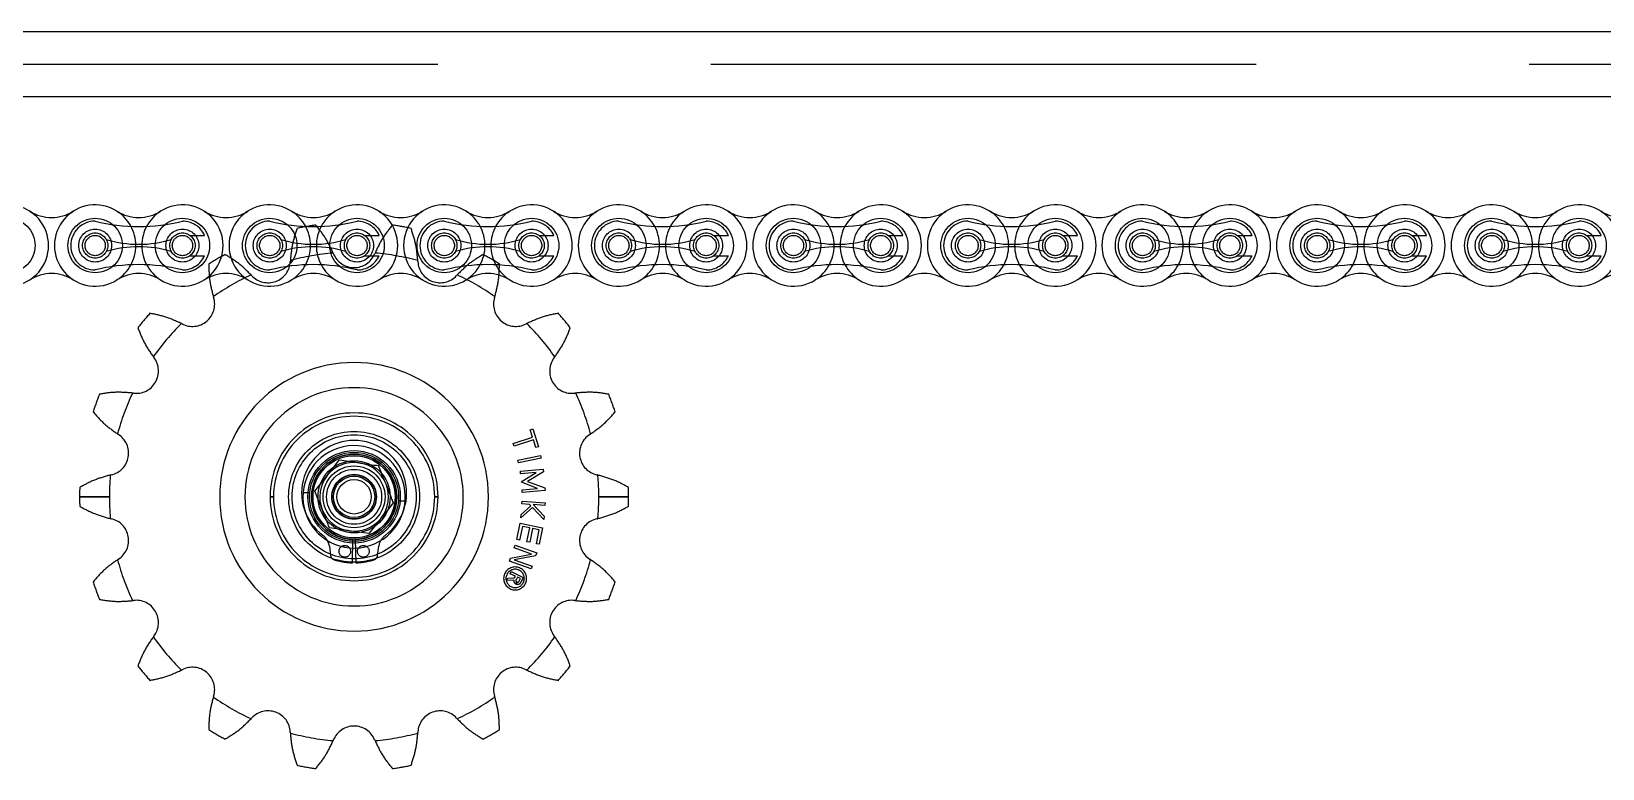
# Model space of a CAD drawing. Header units: metres. Extents: x 0 to 21025, y 0 to 14850.
# Drawn here: x 3496.1 to 3724.7, y 13179.4 to 13286.7 of the extents above; entities that cross this region are included whole.
import ezdxf

# ---------------------------------------------------------------- set-up
doc = ezdxf.new("R2010")
doc.units = ezdxf.units.M
doc.header["$LTSCALE"] = 25
doc.linetypes.add('HIDDEN2', pattern=[4.7625, 3.175, -1.5875])
doc.layers.add('SL4', color=4, linetype='Continuous')
doc.layers.add('ST1', color=7, linetype='HIDDEN2')

msp = doc.modelspace()

# ---------------------------------------------------------------- linework, layer by layer
at = {"layer": 'SL4'}
for p, q in [((2880.564, 13286.681), (4205.539, 13286.681)), ((4205.539, 13277.156), (2880.564, 13277.156)), ((3540.909, 13224.312), (3543.766, 13223.9)), ((3537.337, 13219.776), (3539.123, 13222.044)), ((3548.766, 13218.126), (3546.98, 13215.858)), ((3545.195, 13213.59), (3542.337, 13214.002))]:
    msp.add_line(p, q, dxfattribs=at)
for radius in [6, 3, 2.5]:
    msp.add_circle((3543.052, 13218.951), radius, dxfattribs=at)
for start, end in [(81.78679, 141.78679), (21.78679, 81.78679), (141.78679, 201.78679), (321.78679, 21.78679), (201.78679, 261.78679), (261.78679, 321.78679)]:
    msp.add_arc((3543.052, 13218.951), 5, start, end, dxfattribs=at)
for points, knots in [([(3539.123, 13222.044), (3539.165, 13222.098), (3539.768, 13222.864), (3540.359, 13223.614), (3540.909, 13224.312)], [0, 0, 0, 0, 0.0702006, 1, 1, 1, 1]), ([(3543.766, 13223.9), (3543.834, 13223.89), (3544.798, 13223.751), (3545.744, 13223.614), (3546.623, 13223.488)], [0, 0, 0, 0, 0.0702006, 1, 1, 1, 1]), ([(3547.695, 13220.807), (3547.597, 13221.051), (3547.234, 13221.958), (3546.881, 13222.841), (3546.623, 13223.488)], [0, 0, 0, 0, 0.2686336, 1, 1, 1, 1]), ([(3548.766, 13218.126), (3548.676, 13218.351), (3548.327, 13219.225), (3547.964, 13220.133), (3547.695, 13220.807)], [0, 0, 0, 0, 0.2575513, 1, 1, 1, 1]), ([(3538.409, 13217.095), (3538.311, 13217.339), (3537.949, 13218.246), (3537.596, 13219.13), (3537.337, 13219.776)], [0, 0, 0, 0, 0.2686336, 1, 1, 1, 1]), ([(3539.48, 13214.415), (3539.39, 13214.64), (3539.041, 13215.514), (3538.678, 13216.421), (3538.409, 13217.095)], [0, 0, 0, 0, 0.25755135, 1, 1, 1, 1]), ([(3546.98, 13215.858), (3546.938, 13215.804), (3546.335, 13215.039), (3545.744, 13214.288), (3545.195, 13213.59)], [0, 0, 0, 0, 0.0702006, 1, 1, 1, 1]), ([(3542.337, 13214.002), (3542.27, 13214.012), (3541.305, 13214.152), (3540.359, 13214.288), (3539.48, 13214.415)], [0, 0, 0, 0, 0.0702006, 1, 1, 1, 1])]:
    msp.add_open_spline(points, degree=3, knots=knots, dxfattribs=at)
at = {"layer": 'ST1'}
for p, q in [((2880.564, 13281.919), (4205.539, 13281.919)), ((4205.539, 13277.156), (2880.564, 13277.156)), ((3519.185, 13256.997), (3521.309, 13256.997)), ((3544.585, 13256.997), (3546.709, 13256.997)), ((3569.985, 13256.997), (3572.109, 13256.997)), ((3595.385, 13256.997), (3597.509, 13256.997)), ((3620.785, 13256.997), (3622.909, 13256.997)), ((3646.185, 13256.997), (3648.309, 13256.997)), ((3671.585, 13256.997), (3673.709, 13256.997)), ((3696.985, 13256.997), (3699.109, 13256.997)), ((3722.385, 13256.997), (3724.509, 13256.997)), ((3519.185, 13254.045), (3521.309, 13254.045)), ((3544.585, 13254.045), (3546.709, 13254.045)), ((3569.985, 13254.045), (3572.109, 13254.045)), ((3595.385, 13254.045), (3597.509, 13254.045)), ((3620.785, 13254.045), (3622.909, 13254.045)), ((3646.185, 13254.045), (3648.309, 13254.045)), ((3671.585, 13254.045), (3673.709, 13254.045)), ((3696.985, 13254.045), (3699.109, 13254.045)), ((3722.385, 13254.045), (3724.509, 13254.045)), ((3566.219, 13226.705), (3569.011, 13227.613)), ((3569.135, 13227.231), (3566.344, 13226.324)), ((3568.649, 13228.724), (3569.039, 13228.851)), ((3569.011, 13227.613), (3568.649, 13228.724)), ((3569.039, 13228.851), (3569.886, 13226.249)), ((3569.496, 13226.122), (3569.135, 13227.231)), ((3566.344, 13226.324), (3566.219, 13226.705)), ((3566.897, 13224.268), (3570.169, 13224.967)), ((3570.253, 13224.575), (3566.981, 13223.875)), ((3569.886, 13226.249), (3569.496, 13226.122)), ((3570.169, 13224.967), (3570.253, 13224.575)), ((3566.981, 13223.875), (3566.897, 13224.268)), ((3567.245, 13222.686), (3570.577, 13222.985)), ((3567.281, 13222.287), (3567.245, 13222.686)), ((3569.543, 13222.487), (3567.281, 13222.287)), ((3567.383, 13221.148), (3569.543, 13222.487)), ((3570.613, 13222.583), (3568.269, 13221.205)), ((3570.577, 13222.985), (3570.613, 13222.583)), ((3567.387, 13221.105), (3567.383, 13221.148)), ((3569.75, 13220.17), (3567.387, 13221.105)), ((3567.488, 13219.966), (3569.75, 13220.17)), ((3567.524, 13219.571), (3567.488, 13219.966)), ((3568.269, 13221.205), (3570.821, 13220.265)), ((3570.821, 13220.265), (3570.856, 13219.871)), ((3507.444, 13218.951), (3503.112, 13218.951)), ((3503.112, 13218.951), (3507.444, 13218.951)), ((3503.112, 13218.951), (3507.444, 13218.951)), ((3507.444, 13218.951), (3503.112, 13218.951)), ((3530.837, 13218.951), (3531.325, 13218.951)), ((3531.325, 13218.951), (3530.837, 13218.951)), ((3531.325, 13218.951), (3530.837, 13218.951)), ((3530.837, 13218.951), (3531.325, 13218.951)), ((3536.601, 13219.516), (3535.628, 13219.601)), ((3535.628, 13219.601), (3536.601, 13219.516)), ((3535.628, 13219.601), (3536.601, 13219.516)), ((3536.601, 13219.516), (3535.628, 13219.601)), ((3550.475, 13218.302), (3549.502, 13218.387)), ((3549.502, 13218.387), (3550.475, 13218.302)), ((3549.502, 13218.387), (3550.475, 13218.302)), ((3550.475, 13218.302), (3549.502, 13218.387)), ((3554.778, 13218.951), (3555.267, 13218.951)), ((3555.267, 13218.951), (3554.778, 13218.951)), ((3555.267, 13218.951), (3554.778, 13218.951)), ((3554.778, 13218.951), (3555.267, 13218.951)), ((3567.357, 13216.382), (3568.758, 13217.651)), ((3567.475, 13217.936), (3567.505, 13218.336)), ((3568.568, 13217.854), (3567.475, 13217.936)), ((3567.505, 13218.336), (3570.841, 13218.085)), ((3570.856, 13219.871), (3567.524, 13219.571)), ((3568.758, 13217.651), (3568.568, 13217.854)), ((3569.111, 13217.813), (3570.693, 13216.131)), ((3570.811, 13217.685), (3569.111, 13217.813)), ((3570.841, 13218.085), (3570.811, 13217.685)), ((3582.992, 13218.951), (3578.659, 13218.951)), ((3578.659, 13218.951), (3582.992, 13218.951)), ((3578.659, 13218.951), (3582.992, 13218.951)), ((3582.992, 13218.951), (3578.659, 13218.951)), ((3568.993, 13217.402), (3567.32, 13215.885)), ((3567.32, 13215.885), (3567.357, 13216.382)), ((3570.656, 13215.634), (3568.993, 13217.402)), ((3570.693, 13216.131), (3570.656, 13215.634)), ((3566.708, 13212.729), (3567.213, 13215.134)), ((3567.532, 13214.656), (3567.109, 13212.644)), ((3567.213, 13215.134), (3570.487, 13214.447)), ((3568.63, 13214.426), (3567.532, 13214.656)), ((3568.208, 13212.414), (3568.63, 13214.426)), ((3569.032, 13214.342), (3568.609, 13212.33)), ((3570.003, 13214.138), (3569.032, 13214.342)), ((3569.58, 13212.126), (3570.003, 13214.138)), ((3570.487, 13214.447), (3569.982, 13212.041)), ((3539.455, 13211.749), (3539.631, 13210.418)), ((3542.802, 13209.354), (3542.89, 13212.753)), ((3543.213, 13212.753), (3543.302, 13209.354)), ((3546.473, 13210.418), (3546.648, 13211.749)), ((3566.343, 13211.532), (3566.477, 13211.91)), ((3568.885, 13210.625), (3566.343, 13211.532)), ((3566.477, 13211.91), (3569.628, 13210.786)), ((3567.109, 13212.644), (3566.708, 13212.729)), ((3568.609, 13212.33), (3568.208, 13212.414)), ((3569.628, 13210.786), (3569.47, 13210.341)), ((3569.982, 13212.041), (3569.58, 13212.126)), ((3565.652, 13209.595), (3565.805, 13210.023)), ((3568.804, 13208.473), (3565.652, 13209.595)), ((3565.805, 13210.023), (3568.885, 13210.625)), ((3569.47, 13210.341), (3566.33, 13209.779)), ((3566.33, 13209.779), (3568.939, 13208.851)), ((3568.939, 13208.851), (3568.804, 13208.473)), ((3565.25, 13206.778), (3565.421, 13207.138)), ((3566.279, 13206.802), (3565.25, 13206.778)), ((3565.421, 13207.138), (3566.401, 13207.161)), ((3565.756, 13207.765), (3565.897, 13208.062)), ((3566.517, 13207.405), (3565.756, 13207.765)), ((3565.897, 13208.062), (3567.665, 13207.225)), ((3566.401, 13207.161), (3566.517, 13207.405)), ((3566.728, 13206.556), (3566.594, 13206.274)), ((3566.602, 13206.27), (3566.735, 13206.553)), ((3566.804, 13207.282), (3566.615, 13206.881)), ((3567.248, 13207.072), (3566.804, 13207.282)), ((3567.061, 13206.676), (3567.248, 13207.072)), ((3567.665, 13207.225), (3567.354, 13206.568))]:
    msp.add_line(p, q, dxfattribs=at)
for centre, radius in [((3492.678, 13255.521), 3.96), ((3505.378, 13255.521), 3.96), ((3518.078, 13255.521), 3.96), ((3530.778, 13255.521), 3.96), ((3543.478, 13255.521), 3.96), ((3556.178, 13255.521), 3.96), ((3568.878, 13255.521), 3.96), ((3581.578, 13255.521), 3.96), ((3594.278, 13255.521), 3.96), ((3606.978, 13255.521), 3.96), ((3619.678, 13255.521), 3.96), ((3632.378, 13255.521), 3.96), ((3645.078, 13255.521), 3.96), ((3657.778, 13255.521), 3.96), ((3670.478, 13255.521), 3.96), ((3683.178, 13255.521), 3.96), ((3695.878, 13255.521), 3.96), ((3708.578, 13255.521), 3.96), ((3721.278, 13255.521), 3.96), ((3505.378, 13255.521), 2.398), ((3505.378, 13255.521), 1.845), ((3505.378, 13255.521), 1.476), ((3518.078, 13255.521), 2.399), ((3518.078, 13255.521), 1.845), ((3518.078, 13255.521), 1.476), ((3530.778, 13255.521), 2.398), ((3530.778, 13255.521), 1.845), ((3530.778, 13255.521), 1.476), ((3543.478, 13255.521), 2.399), ((3543.478, 13255.521), 1.845), ((3543.478, 13255.521), 1.476), ((3556.178, 13255.521), 2.398), ((3556.178, 13255.521), 1.845), ((3556.178, 13255.521), 1.476), ((3568.878, 13255.521), 2.398), ((3568.878, 13255.521), 1.845), ((3568.878, 13255.521), 1.476), ((3581.578, 13255.521), 2.398), ((3581.578, 13255.521), 1.845), ((3581.578, 13255.521), 1.476), ((3594.278, 13255.521), 2.398), ((3594.278, 13255.521), 1.845), ((3594.278, 13255.521), 1.476), ((3606.978, 13255.521), 2.399), ((3606.978, 13255.521), 1.845), ((3606.978, 13255.521), 1.476), ((3619.678, 13255.521), 2.398), ((3619.678, 13255.521), 1.845), ((3619.678, 13255.521), 1.476), ((3632.378, 13255.521), 2.399), ((3632.378, 13255.521), 1.845), ((3632.378, 13255.521), 1.476), ((3645.078, 13255.521), 2.398), ((3645.078, 13255.521), 1.845), ((3645.078, 13255.521), 1.476), ((3657.778, 13255.521), 2.398), ((3657.778, 13255.521), 1.845), ((3657.778, 13255.521), 1.476), ((3670.478, 13255.521), 2.398), ((3670.478, 13255.521), 1.845), ((3670.478, 13255.521), 1.476), ((3683.178, 13255.521), 2.399), ((3683.178, 13255.521), 1.845), ((3683.178, 13255.521), 1.476), ((3695.878, 13255.521), 2.398), ((3695.878, 13255.521), 1.845), ((3695.878, 13255.521), 1.476), ((3708.578, 13255.521), 2.399), ((3708.578, 13255.521), 1.845), ((3708.578, 13255.521), 1.476), ((3721.278, 13255.521), 2.398), ((3721.278, 13255.521), 1.845), ((3721.278, 13255.521), 1.476), ((3543.052, 13218.951), 9.525), ((3543.052, 13218.951), 9.025), ((3543.052, 13218.951), 6.725), ((3543.052, 13218.951), 6.725), ((3543.052, 13218.951), 6.475), ((3543.052, 13218.951), 6.2), ((3543.052, 13218.951), 5.975), ((3543.052, 13218.951), 5.25), ((3543.052, 13218.951), 5.25), ((3543.052, 13218.951), 4.5), ((3543.052, 13218.951), 4), ((3543.052, 13218.951), 3.25), ((3543.052, 13218.951), 3.25), ((3543.052, 13218.951), 3.2), ((3541.702, 13211.015), 0.85), ((3544.402, 13211.015), 0.85)]:
    msp.add_circle(centre, radius, dxfattribs=at)
for centre, radius, start, end in [((3492.678, 13255.521), 5.92, 237.56669, 122.43331), ((3505.378, 13255.521), 5.92, 57.56669, 302.43331), ((3518.078, 13255.521), 5.92, 237.56669, 122.43331), ((3530.778, 13255.521), 5.92, 57.56669, 302.43331), ((3543.478, 13255.521), 5.92, 237.56669, 122.43331), ((3556.178, 13255.521), 5.92, 57.56669, 302.43331), ((3568.878, 13255.521), 5.92, 237.56669, 122.43331), ((3581.578, 13255.521), 5.92, 57.56669, 302.43331), ((3594.278, 13255.521), 5.92, 237.56669, 122.43331), ((3606.978, 13255.521), 5.92, 57.56669, 302.43331), ((3619.678, 13255.521), 5.92, 237.56669, 122.43331), ((3632.378, 13255.521), 5.92, 57.56669, 302.43331), ((3645.078, 13255.521), 5.92, 237.56669, 122.43331), ((3657.778, 13255.521), 5.92, 57.56669, 302.43331), ((3670.478, 13255.521), 5.92, 237.56669, 122.43331), ((3683.178, 13255.521), 5.92, 57.56669, 302.43331), ((3695.878, 13255.521), 5.92, 237.56669, 122.43331), ((3708.578, 13255.521), 5.92, 57.56669, 302.43331), ((3721.278, 13255.521), 5.92, 237.56669, 122.43331), ((3499.028, 13265.514), 5.92, 237.56669, 302.43331), ((3505.378, 13255.521), 3.552, 90, 270), ((3511.728, 13284.618), 26.322, 256.04015, 283.95985), ((3511.728, 13265.514), 5.92, 237.56669, 302.43331), ((3505.378, 13255.521), 5.92, 302.43324, 57.56676), ((3518.078, 13255.521), 5.92, 122.43324, 237.56676), ((3518.078, 13255.521), 3.552, 24.55336, 90), ((3524.428, 13265.514), 5.92, 237.56669, 302.43331), ((3530.778, 13255.521), 3.552, 90, 270), ((3537.128, 13284.618), 26.322, 256.04015, 283.95985), ((3537.128, 13265.514), 5.92, 237.56669, 302.43331), ((3530.778, 13255.521), 5.92, 302.43324, 57.56676), ((3543.478, 13255.521), 5.92, 122.43324, 237.56676), ((3543.478, 13255.521), 3.552, 24.55336, 90), ((3549.828, 13265.514), 5.92, 237.56669, 302.43331), ((3556.178, 13255.521), 3.552, 90, 270), ((3562.528, 13284.618), 26.322, 256.04015, 283.95985), ((3562.528, 13265.514), 5.92, 237.56669, 302.43331), ((3556.178, 13255.521), 5.92, 302.43324, 57.56676), ((3568.878, 13255.521), 5.92, 122.43324, 237.56676), ((3568.878, 13255.521), 3.552, 24.55336, 90), ((3575.228, 13265.514), 5.92, 237.56669, 302.43331), ((3581.578, 13255.521), 3.552, 90, 270), ((3587.928, 13284.618), 26.322, 256.04015, 283.95985), ((3587.928, 13265.514), 5.92, 237.56669, 302.43331), ((3581.578, 13255.521), 5.92, 302.43324, 57.56676), ((3594.278, 13255.521), 5.92, 122.43324, 237.56676), ((3594.278, 13255.521), 3.552, 24.55336, 90), ((3600.628, 13265.514), 5.92, 237.56669, 302.43331), ((3606.978, 13255.521), 3.552, 90, 270), ((3613.328, 13284.618), 26.322, 256.04015, 283.95985), ((3613.328, 13265.514), 5.92, 237.56669, 302.43331), ((3606.978, 13255.521), 5.92, 302.43324, 57.56676), ((3619.678, 13255.521), 5.92, 122.43324, 237.56676), ((3619.678, 13255.521), 3.552, 24.55336, 90), ((3626.028, 13265.514), 5.92, 237.56669, 302.43331), ((3632.378, 13255.521), 3.552, 90, 270), ((3638.728, 13284.618), 26.322, 256.04015, 283.95985), ((3638.728, 13265.514), 5.92, 237.56669, 302.43331), ((3632.378, 13255.521), 5.92, 302.43324, 57.56676), ((3645.078, 13255.521), 5.92, 122.43324, 237.56676), ((3645.078, 13255.521), 3.552, 24.55336, 90), ((3651.428, 13265.514), 5.92, 237.56669, 302.43331), ((3657.778, 13255.521), 3.552, 90, 270), ((3664.128, 13284.618), 26.322, 256.04015, 283.95985), ((3664.128, 13265.514), 5.92, 237.56669, 302.43331), ((3657.778, 13255.521), 5.92, 302.43324, 57.56676), ((3670.478, 13255.521), 5.92, 122.43324, 237.56676), ((3670.478, 13255.521), 3.552, 24.55336, 90), ((3676.828, 13265.514), 5.92, 237.56669, 302.43331), ((3683.178, 13255.521), 3.552, 90, 270), ((3689.528, 13284.618), 26.322, 256.04015, 283.95985), ((3689.528, 13265.514), 5.92, 237.56669, 302.43331), ((3683.178, 13255.521), 5.92, 302.43324, 57.56676), ((3695.878, 13255.521), 5.92, 122.43324, 237.56676), ((3695.878, 13255.521), 3.552, 24.55336, 90), ((3702.228, 13265.514), 5.92, 237.56669, 302.43331), ((3708.578, 13255.521), 3.552, 90, 270), ((3714.928, 13284.618), 26.322, 256.04015, 283.95985), ((3714.928, 13265.514), 5.92, 237.56669, 302.43331), ((3708.578, 13255.521), 5.92, 302.43324, 57.56676), ((3721.278, 13255.521), 5.92, 122.43324, 237.56676), ((3721.278, 13255.521), 3.552, 24.55336, 90), ((3727.628, 13265.514), 5.92, 237.56669, 302.43331), ((3543.052, 13218.951), 39.94, 98.03204, 101.96796), ((3543.052, 13218.951), 39.94, 78.03204, 81.96796), ((3511.728, 13271.874), 16.175, 252.993, 287.007), ((3511.728, 13239.169), 16.175, 72.993, 107.007), ((3537.128, 13271.874), 16.175, 252.993, 287.007), ((3537.128, 13239.169), 16.175, 72.993, 107.007), ((3543.052, 13218.951), 35.607, 94.90066, 105.09934), ((3543.052, 13218.951), 35.607, 94.90066, 105.09934), ((3543.052, 13218.951), 35.607, 94.90066, 105.09934), ((3543.052, 13218.951), 35.607, 94.90066, 105.09934), ((3525.841, 13248.42), 15.39, 22.5, 22.98231), ((3543.052, 13255.548), 3.238, 202.5, 337.5), ((3560.262, 13248.42), 15.39, 157.01769, 157.5), ((3543.052, 13218.951), 35.607, 74.90066, 85.09934), ((3543.052, 13218.951), 35.607, 74.90066, 85.09934), ((3543.052, 13218.951), 35.607, 74.90066, 85.09934), ((3543.052, 13218.951), 35.607, 74.90066, 85.09934), ((3562.528, 13271.874), 16.175, 252.993, 287.007), ((3562.528, 13239.169), 16.175, 72.993, 107.007), ((3587.928, 13271.874), 16.175, 252.993, 287.007), ((3587.928, 13239.169), 16.175, 72.993, 107.007), ((3613.328, 13271.874), 16.175, 252.993, 287.007), ((3613.328, 13239.169), 16.175, 72.993, 107.007), ((3638.728, 13271.874), 16.175, 252.993, 287.007), ((3638.728, 13239.169), 16.175, 72.993, 107.007), ((3664.128, 13271.874), 16.175, 252.993, 287.007), ((3664.128, 13239.169), 16.175, 72.993, 107.007), ((3689.528, 13271.874), 16.175, 252.993, 287.007), ((3689.528, 13239.169), 16.175, 72.993, 107.007), ((3714.928, 13271.874), 16.175, 252.993, 287.007), ((3714.928, 13239.169), 16.175, 72.993, 107.007), ((3511.728, 13226.424), 26.322, 76.04015, 103.95985), ((3518.078, 13255.521), 3.552, 270, 335.44664), ((3543.052, 13218.951), 39.94, 118.03204, 121.96796), ((3530.535, 13253.341), 3.238, 222.5, 357.5), ((3537.128, 13226.424), 26.322, 76.04015, 103.95985), ((3549.145, 13252.529), 15.39, 177.01769, 177.5), ((3543.478, 13255.521), 3.552, 270, 335.44664), ((3536.958, 13252.529), 15.39, 2.5, 2.98231), ((3555.569, 13253.341), 3.238, 182.5, 317.5), ((3562.528, 13226.424), 26.322, 76.04015, 103.95985), ((3543.052, 13218.951), 39.94, 58.03204, 61.96796), ((3568.878, 13255.521), 3.552, 270, 335.44664), ((3587.928, 13226.424), 26.322, 76.04015, 103.95985), ((3594.278, 13255.521), 3.552, 270, 335.44664), ((3613.328, 13226.424), 26.322, 76.04015, 103.95985), ((3619.678, 13255.521), 3.552, 270, 335.44664), ((3638.728, 13226.424), 26.322, 76.04015, 103.95985), ((3645.078, 13255.521), 3.552, 270, 335.44664), ((3664.128, 13226.424), 26.322, 76.04015, 103.95985), ((3670.478, 13255.521), 3.552, 270, 335.44664), ((3689.528, 13226.424), 26.322, 76.04015, 103.95985), ((3695.878, 13255.521), 3.552, 270, 335.44664), ((3714.928, 13226.424), 26.322, 76.04015, 103.95985), ((3721.278, 13255.521), 3.552, 270, 335.44664), ((3499.028, 13245.528), 5.92, 57.56669, 122.43331), ((3511.728, 13245.528), 5.92, 57.56669, 122.43331), ((3524.428, 13245.528), 5.92, 57.56669, 122.43331), ((3543.052, 13218.951), 35.607, 114.90066, 125.09934), ((3543.052, 13218.951), 35.607, 114.90066, 125.09934), ((3543.052, 13218.951), 35.607, 114.90066, 125.09934), ((3543.052, 13218.951), 35.607, 114.90066, 125.09934), ((3516.8, 13240.756), 15.39, 42.5, 42.98231), ((3537.128, 13245.528), 5.92, 57.56669, 122.43331), ((3549.828, 13245.528), 5.92, 57.56669, 122.43331), ((3569.303, 13240.756), 15.39, 137.01769, 137.5), ((3543.052, 13218.951), 35.607, 54.90066, 65.09934), ((3543.052, 13218.951), 35.607, 54.90066, 65.09934), ((3543.052, 13218.951), 35.607, 54.90066, 65.09934), ((3543.052, 13218.951), 35.607, 54.90066, 65.09934), ((3562.528, 13245.528), 5.92, 57.56669, 122.43331), ((3575.228, 13245.528), 5.92, 57.56669, 122.43331), ((3587.928, 13245.528), 5.92, 57.56669, 122.43331), ((3600.628, 13245.528), 5.92, 57.56669, 122.43331), ((3613.328, 13245.528), 5.92, 57.56669, 122.43331), ((3626.028, 13245.528), 5.92, 57.56669, 122.43331), ((3638.728, 13245.528), 5.92, 57.56669, 122.43331), ((3651.428, 13245.528), 5.92, 57.56669, 122.43331), ((3664.128, 13245.528), 5.92, 57.56669, 122.43331), ((3676.828, 13245.528), 5.92, 57.56669, 122.43331), ((3689.528, 13245.528), 5.92, 57.56669, 122.43331), ((3702.228, 13245.528), 5.92, 57.56669, 122.43331), ((3714.928, 13245.528), 5.92, 57.56669, 122.43331), ((3727.628, 13245.528), 5.92, 57.56669, 122.43331), ((3519.528, 13246.986), 3.238, 242.5, 17.5), ((3537.294, 13252.588), 15.39, 197.01769, 197.5), ((3566.576, 13246.986), 3.238, 162.5, 297.5), ((3548.81, 13252.588), 15.39, 342.5, 342.98231), ((3543.052, 13218.951), 39.94, 138.03204, 141.96796), ((3543.052, 13218.951), 39.94, 38.03204, 41.96796), ((3543.052, 13218.951), 35.607, 134.90066, 145.09934), ((3543.052, 13218.951), 35.607, 134.90066, 145.09934), ((3543.052, 13218.951), 35.607, 134.90066, 145.09934), ((3543.052, 13218.951), 35.607, 134.90066, 145.09934), ((3510.926, 13230.463), 15.39, 62.5, 62.98231), ((3575.177, 13230.463), 15.39, 117.01769, 117.5), ((3543.052, 13218.951), 35.607, 34.90066, 45.09934), ((3543.052, 13218.951), 35.607, 34.90066, 45.09934), ((3543.052, 13218.951), 35.607, 34.90066, 45.09934), ((3543.052, 13218.951), 35.607, 34.90066, 45.09934), ((3511.358, 13237.25), 3.238, 262.5, 37.5), ((3526.137, 13248.59), 15.39, 217.01769, 217.5), ((3543.052, 13218.951), 19.544, 0, 180), ((3574.746, 13237.25), 3.238, 142.5, 277.5), ((3559.967, 13248.59), 15.39, 322.5, 322.98231), ((3543.052, 13218.951), 39.94, 158.03204, 161.96796), ((3543.052, 13218.951), 35.607, 154.90066, 165.09934), ((3543.052, 13218.951), 35.607, 154.90066, 165.09934), ((3543.052, 13218.951), 35.607, 154.90066, 165.09934), ((3543.052, 13218.951), 35.607, 154.90066, 165.09934), ((3508.926, 13218.781), 15.39, 82.5, 82.98231), ((3543.052, 13218.951), 15.88, 0, 180), ((3577.177, 13218.781), 15.39, 97.01769, 97.5), ((3543.052, 13218.951), 35.607, 14.90066, 25.09934), ((3543.052, 13218.951), 35.607, 14.90066, 25.09934), ((3543.052, 13218.951), 35.607, 14.90066, 25.09934), ((3543.052, 13218.951), 35.607, 14.90066, 25.09934), ((3543.052, 13218.951), 39.94, 18.03204, 21.96796), ((3543.052, 13218.951), 12.215, 0, 180), ((3543.052, 13218.951), 11.726, 0, 180), ((3543.052, 13218.951), 11.726, 0, 180), ((3543.052, 13218.951), 11.726, 0, 180), ((3543.052, 13218.951), 11.726, 0, 180), ((3507.011, 13225.306), 3.238, 282.5, 57.5), ((3517.02, 13241.017), 15.39, 237.01769, 237.5), ((3543.052, 13219.508), 7.643, 306.50645, 233.49355), ((3579.093, 13225.306), 3.238, 122.5, 257.5), ((3569.084, 13241.017), 15.39, 302.5, 302.98231), ((3543.052, 13218.951), 7.452, 355, 175), ((3543.052, 13218.951), 7.452, 355, 175), ((3543.052, 13218.951), 7.452, 355, 175), ((3543.052, 13218.951), 7.452, 355, 175), ((3543.052, 13218.951), 6.2, 271.49225, 268.50775), ((3543.052, 13218.951), 39.94, 178.03204, 180), ((3543.052, 13218.951), 35.607, 174.90066, 180), ((3543.052, 13218.951), 35.607, 174.90066, 180), ((3543.052, 13218.951), 35.607, 174.90066, 180), ((3543.052, 13218.951), 35.607, 174.90066, 180), ((3511.042, 13207.119), 15.39, 102.5, 102.98231), ((3575.061, 13207.119), 15.39, 77.01769, 77.5), ((3543.052, 13218.951), 35.607, 0, 5.09934), ((3543.052, 13218.951), 35.607, 0, 5.09934), ((3543.052, 13218.951), 35.607, 0, 5.09934), ((3543.052, 13218.951), 35.607, 0, 5.09934), ((3543.052, 13218.951), 39.94, 0, 1.96796), ((3543.052, 13218.951), 39.94, 180, 181.96796), ((3543.052, 13218.951), 35.607, 180, 185.09934), ((3543.052, 13218.951), 35.607, 180, 185.09934), ((3543.052, 13218.951), 35.607, 180, 185.09934), ((3543.052, 13218.951), 35.607, 180, 185.09934), ((3543.052, 13218.951), 19.544, 180, 0), ((3543.052, 13218.951), 15.88, 180, 0), ((3543.052, 13218.951), 12.215, 180, 0), ((3543.052, 13218.951), 11.726, 180, 0), ((3543.052, 13218.951), 11.726, 180, 0), ((3543.052, 13218.951), 11.726, 180, 0), ((3543.052, 13218.951), 11.726, 180, 0), ((3543.052, 13218.951), 7.452, 175, 355), ((3543.052, 13218.951), 7.452, 175, 355), ((3543.052, 13218.951), 7.452, 175, 355), ((3543.052, 13218.951), 7.452, 175, 355), ((3543.052, 13218.951), 35.607, 354.90066, 0), ((3543.052, 13218.951), 35.607, 354.90066, 0), ((3543.052, 13218.951), 35.607, 354.90066, 0), ((3543.052, 13218.951), 35.607, 354.90066, 0), ((3543.052, 13218.951), 39.94, 358.03204, 0), ((3511.042, 13230.783), 15.39, 257.01769, 257.5), ((3507.011, 13212.596), 3.238, 302.5, 77.5), ((3579.093, 13212.596), 3.238, 102.5, 237.5), ((3575.061, 13230.783), 15.39, 282.5, 282.98231), ((3537.078, 13211.436), 2.398, 7.5, 53.49355), ((3549.026, 13211.436), 2.398, 126.50645, 172.5), ((3517.02, 13196.885), 15.39, 122.5, 122.98231), ((3543.052, 13218.951), 35.607, 194.90066, 205.09934), ((3543.052, 13218.951), 35.607, 194.90066, 205.09934), ((3543.052, 13218.951), 35.607, 194.90066, 205.09934), ((3543.052, 13218.951), 35.607, 194.90066, 205.09934), ((3540.374, 13210.516), 0.75, 187.5, 252.39018), ((3543.052, 13218.951), 9.6, 252.39018, 268.50775), ((3543.052, 13218.951), 9.6, 271.49225, 287.60982), ((3545.729, 13210.516), 0.75, 287.60982, 352.5), ((3566.486, 13207.071), 1.673, 90, 270), ((3566.486, 13207.071), 1.673, 270, 90), ((3543.052, 13218.951), 35.607, 334.90066, 345.09934), ((3543.052, 13218.951), 35.607, 334.90066, 345.09934), ((3543.052, 13218.951), 35.607, 334.90066, 345.09934), ((3543.052, 13218.951), 35.607, 334.90066, 345.09934), ((3569.084, 13196.885), 15.39, 57.01769, 57.5), ((3543.052, 13218.951), 39.94, 198.03204, 201.96796), ((3566.486, 13207.071), 1.339, 90, 270), ((3566.836, 13206.776), 0.558, 177.38053, 244.22985), ((3566.486, 13207.071), 1.339, 270, 90), ((3566.837, 13206.776), 0.245, 154.69547, 243.64226), ((3566.836, 13206.776), 0.558, 245.12571, 338.07454), ((3566.836, 13206.776), 0.245, 245.69677, 336.02659), ((3543.052, 13218.951), 39.94, 338.03204, 341.96796), ((3508.926, 13219.122), 15.39, 277.01769, 277.5), ((3511.358, 13200.653), 3.238, 322.5, 97.5), ((3574.746, 13200.653), 3.238, 82.5, 217.5), ((3577.177, 13219.122), 15.39, 262.5, 262.98231), ((3526.137, 13189.312), 15.39, 142.5, 142.98231), ((3543.052, 13218.951), 35.607, 214.90066, 225.09934), ((3543.052, 13218.951), 35.607, 214.90066, 225.09934), ((3543.052, 13218.951), 35.607, 214.90066, 225.09934), ((3543.052, 13218.951), 35.607, 214.90066, 225.09934), ((3543.052, 13218.951), 35.607, 314.90066, 325.09934), ((3543.052, 13218.951), 35.607, 314.90066, 325.09934), ((3543.052, 13218.951), 35.607, 314.90066, 325.09934), ((3543.052, 13218.951), 35.607, 314.90066, 325.09934), ((3559.967, 13189.312), 15.39, 37.01769, 37.5), ((3543.052, 13218.951), 39.94, 218.03204, 221.96796), ((3510.926, 13207.44), 15.39, 297.01769, 297.5), ((3519.528, 13190.916), 3.238, 342.5, 117.5), ((3566.576, 13190.916), 3.238, 62.5, 197.5), ((3575.177, 13207.44), 15.39, 242.5, 242.98231), ((3543.052, 13218.951), 39.94, 318.03204, 321.96796), ((3537.294, 13185.315), 15.39, 162.5, 162.98231), ((3543.052, 13218.951), 35.607, 234.90066, 245.09934), ((3543.052, 13218.951), 35.607, 234.90066, 245.09934), ((3543.052, 13218.951), 35.607, 234.90066, 245.09934), ((3543.052, 13218.951), 35.607, 234.90066, 245.09934), ((3543.052, 13218.951), 35.607, 294.90066, 305.09934), ((3543.052, 13218.951), 35.607, 294.90066, 305.09934), ((3543.052, 13218.951), 35.607, 294.90066, 305.09934), ((3543.052, 13218.951), 35.607, 294.90066, 305.09934), ((3548.81, 13185.315), 15.39, 17.01769, 17.5), ((3516.8, 13197.146), 15.39, 317.01769, 317.5), ((3530.535, 13184.561), 3.238, 2.5, 137.5), ((3555.569, 13184.561), 3.238, 42.5, 177.5), ((3569.303, 13197.146), 15.39, 222.5, 222.98231), ((3543.052, 13218.951), 39.94, 238.03204, 241.96796), ((3549.145, 13185.374), 15.39, 182.5, 182.98231), ((3543.052, 13218.951), 35.607, 254.90066, 265.09934), ((3543.052, 13218.951), 35.607, 254.90066, 265.09934), ((3543.052, 13218.951), 35.607, 254.90066, 265.09934), ((3543.052, 13218.951), 35.607, 254.90066, 265.09934), ((3525.841, 13189.483), 15.39, 337.01769, 337.5), ((3543.052, 13182.354), 3.238, 22.5, 157.5), ((3560.262, 13189.483), 15.39, 202.5, 202.98231), ((3543.052, 13218.951), 35.607, 274.90066, 285.09934), ((3543.052, 13218.951), 35.607, 274.90066, 285.09934), ((3543.052, 13218.951), 35.607, 274.90066, 285.09934), ((3543.052, 13218.951), 35.607, 274.90066, 285.09934), ((3536.958, 13185.374), 15.39, 357.01769, 357.5), ((3543.052, 13218.951), 39.94, 298.03204, 301.96796), ((3543.052, 13218.951), 39.94, 258.03204, 261.96796), ((3543.052, 13218.951), 39.94, 278.03204, 281.96796)]:
    msp.add_arc(centre, radius, start, end, dxfattribs=at)
for points, knots in [([(3534.77, 13258.023), (3534.515, 13257.274), (3534.006, 13255.776), (3533.853, 13254.145), (3533.776, 13253.329)], [0, 0, 0, 0, 0.5001333, 1, 1, 1, 1]), ([(3540.01, 13254.428), (3539.659, 13255.168), (3538.958, 13256.648), (3537.967, 13257.882), (3537.471, 13258.499)], [0, 0, 0, 0, 0.4994185, 1, 1, 1, 1]), ([(3548.632, 13258.499), (3548.137, 13257.882), (3547.146, 13256.649), (3546.444, 13255.168), (3546.094, 13254.428)], [0, 0, 0, 0, 0.5002609, 1, 1, 1, 1]), ([(3552.327, 13253.329), (3552.251, 13254.143), (3552.098, 13255.775), (3551.589, 13257.273), (3551.334, 13258.023)], [0, 0, 0, 0, 0.4990977, 1, 1, 1, 1]), ([(3521.906, 13252.834), (3521.923, 13252.043), (3521.956, 13250.461), (3522.371, 13248.876), (3522.578, 13248.084)], [0, 0, 0, 0, 0.5003717, 1, 1, 1, 1]), ([(3528.059, 13251.249), (3527.477, 13251.824), (3526.311, 13252.975), (3524.958, 13253.795), (3524.281, 13254.206)], [0, 0, 0, 0, 0.4994786, 1, 1, 1, 1]), ([(3561.822, 13254.206), (3561.145, 13253.795), (3559.792, 13252.975), (3558.626, 13251.824), (3558.044, 13251.249)], [0, 0, 0, 0, 0.500514, 1, 1, 1, 1]), ([(3563.526, 13248.084), (3563.733, 13248.875), (3564.147, 13250.461), (3564.181, 13252.042), (3564.198, 13252.834)], [0, 0, 0, 0, 0.4994271, 1, 1, 1, 1]), ([(3517.917, 13244.173), (3517.173, 13244.514), (3515.684, 13245.198), (3514.132, 13245.506), (3513.356, 13245.66)], [0, 0, 0, 0, 0.499464, 1, 1, 1, 1]), ([(3572.748, 13245.66), (3571.971, 13245.506), (3570.419, 13245.198), (3568.93, 13244.514), (3568.186, 13244.173)], [0, 0, 0, 0, 0.5005288, 1, 1, 1, 1]), ([(3511.592, 13243.558), (3511.879, 13242.82), (3512.452, 13241.345), (3513.383, 13239.997), (3513.848, 13239.324)], [0, 0, 0, 0, 0.5005125, 1, 1, 1, 1]), ([(3572.255, 13239.324), (3572.72, 13239.997), (3573.652, 13241.345), (3574.224, 13242.82), (3574.511, 13243.558)], [0, 0, 0, 0, 0.49948, 1, 1, 1, 1]), ([(3510.806, 13234.055), (3509.991, 13234.122), (3508.358, 13234.254), (3506.795, 13234.013), (3506.012, 13233.892)], [0, 0, 0, 0, 0.4991241, 1, 1, 1, 1]), ([(3580.092, 13233.892), (3579.31, 13234.013), (3577.746, 13234.254), (3576.113, 13234.122), (3575.297, 13234.055)], [0, 0, 0, 0, 0.5001515, 1, 1, 1, 1]), ([(3505.073, 13231.315), (3505.595, 13230.719), (3506.638, 13229.529), (3507.974, 13228.581), (3508.642, 13228.107)], [0, 0, 0, 0, 0.50053357, 1, 1, 1, 1]), ([(3577.462, 13228.107), (3578.129, 13228.581), (3579.465, 13229.529), (3580.508, 13230.719), (3581.03, 13231.315)], [0, 0, 0, 0, 0.4994593, 1, 1, 1, 1]), ([(3507.585, 13222.116), (3506.797, 13221.9), (3505.217, 13221.466), (3503.83, 13220.704), (3503.135, 13220.323)], [0, 0, 0, 0, 0.4990975, 1, 1, 1, 1]), ([(3582.968, 13220.323), (3582.275, 13220.704), (3580.888, 13221.465), (3579.308, 13221.899), (3578.518, 13222.116)], [0, 0, 0, 0, 0.5001332, 1, 1, 1, 1]), ([(3503.135, 13217.58), (3503.829, 13217.199), (3505.216, 13216.437), (3506.795, 13216.003), (3507.585, 13215.786)], [0, 0, 0, 0, 0.5001332, 1, 1, 1, 1]), ([(3578.518, 13215.786), (3579.307, 13216.003), (3580.887, 13216.437), (3582.273, 13217.198), (3582.968, 13217.58)], [0, 0, 0, 0, 0.4990977, 1, 1, 1, 1]), ([(3508.642, 13209.795), (3507.974, 13209.321), (3506.638, 13208.373), (3505.595, 13207.183), (3505.073, 13206.588)], [0, 0, 0, 0, 0.4994593, 1, 1, 1, 1]), ([(3581.03, 13206.588), (3580.508, 13207.183), (3579.465, 13208.373), (3578.129, 13209.321), (3577.462, 13209.795)], [0, 0, 0, 0, 0.5005334, 1, 1, 1, 1]), ([(3506.012, 13204.01), (3506.794, 13203.889), (3508.357, 13203.648), (3509.99, 13203.781), (3510.806, 13203.847)], [0, 0, 0, 0, 0.5001515, 1, 1, 1, 1]), ([(3575.297, 13203.847), (3576.112, 13203.781), (3577.745, 13203.648), (3579.309, 13203.889), (3580.092, 13204.01)], [0, 0, 0, 0, 0.4991241, 1, 1, 1, 1]), ([(3513.848, 13198.578), (3513.383, 13197.905), (3512.452, 13196.557), (3511.879, 13195.082), (3511.592, 13194.344)], [0, 0, 0, 0, 0.49948, 1, 1, 1, 1]), ([(3574.511, 13194.344), (3574.224, 13195.082), (3573.652, 13196.557), (3572.72, 13197.905), (3572.255, 13198.578)], [0, 0, 0, 0, 0.5005125, 1, 1, 1, 1]), ([(3513.356, 13192.243), (3514.132, 13192.397), (3515.684, 13192.705), (3517.173, 13193.388), (3517.917, 13193.729)], [0, 0, 0, 0, 0.5005288, 1, 1, 1, 1]), ([(3568.186, 13193.729), (3568.93, 13193.388), (3570.419, 13192.705), (3571.971, 13192.397), (3572.748, 13192.243)], [0, 0, 0, 0, 0.499464, 1, 1, 1, 1]), ([(3522.578, 13189.819), (3522.371, 13189.027), (3521.956, 13187.442), (3521.923, 13185.86), (3521.906, 13185.068)], [0, 0, 0, 0, 0.4994271, 1, 1, 1, 1]), ([(3564.198, 13185.068), (3564.181, 13185.86), (3564.147, 13187.442), (3563.733, 13189.027), (3563.526, 13189.819)], [0, 0, 0, 0, 0.5003717, 1, 1, 1, 1]), ([(3524.281, 13183.697), (3524.958, 13184.107), (3526.311, 13184.927), (3527.477, 13186.079), (3528.059, 13186.654)], [0, 0, 0, 0, 0.500514, 1, 1, 1, 1]), ([(3558.044, 13186.654), (3558.626, 13186.079), (3559.792, 13184.927), (3561.145, 13184.107), (3561.822, 13183.697)], [0, 0, 0, 0, 0.4994786, 1, 1, 1, 1]), ([(3533.776, 13184.573), (3533.852, 13183.759), (3534.005, 13182.128), (3534.514, 13180.63), (3534.77, 13179.879)], [0, 0, 0, 0, 0.4990977, 1, 1, 1, 1]), ([(3537.471, 13179.403), (3537.967, 13180.02), (3538.957, 13181.253), (3539.659, 13182.734), (3540.01, 13183.474)], [0, 0, 0, 0, 0.5002609, 1, 1, 1, 1]), ([(3546.094, 13183.474), (3546.444, 13182.734), (3547.146, 13181.254), (3548.136, 13180.02), (3548.632, 13179.403)], [0, 0, 0, 0, 0.49941851, 1, 1, 1, 1]), ([(3551.334, 13179.879), (3551.588, 13180.629), (3552.098, 13182.126), (3552.251, 13183.758), (3552.327, 13184.573)], [0, 0, 0, 0, 0.5001333, 1, 1, 1, 1])]:
    msp.add_open_spline(points, degree=3, knots=knots, dxfattribs=at)

doc.saveas('drawing.dxf')
